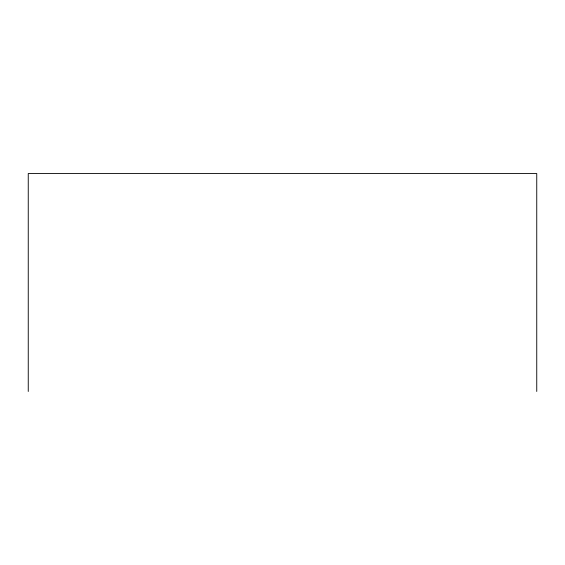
<?xml version="1.0" encoding="UTF-8"?>
<svg xmlns="http://www.w3.org/2000/svg" width="565" height="565" viewBox="0 0 565 565"><rect width="100%" height="100%" fill="white"/><g stroke="black" fill="none" stroke-linecap="round" stroke-linejoin="round"><path stroke-width="0.85" d="M536.75 391.467L536.75 173.533L28.25 173.533L28.25 391.467"/></g></svg>
